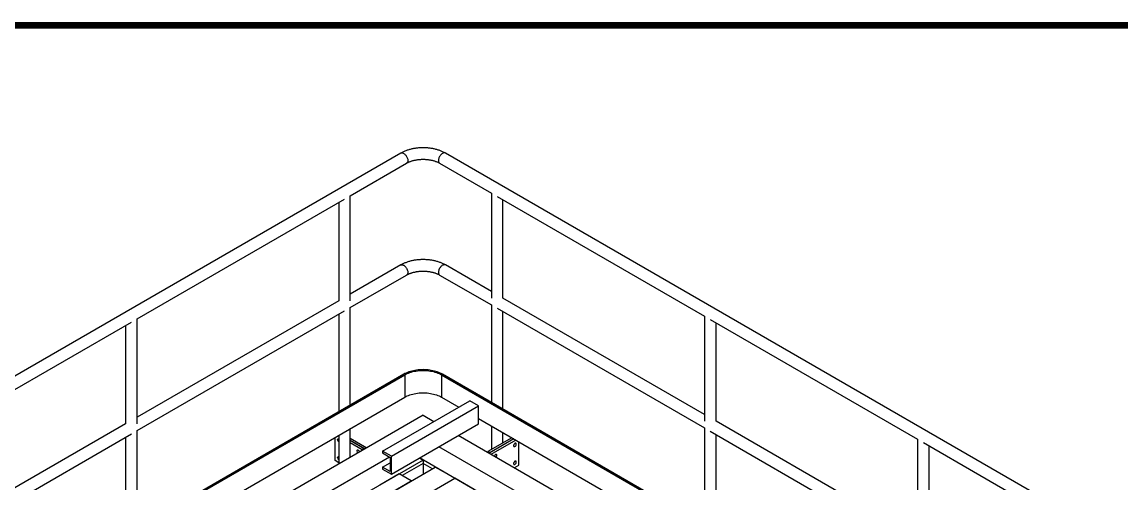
# Model space of a CAD drawing. Header units: millimetres. Extents: x 0 to 16187, y -20471 to 6290.
# Drawn here: x 3351.1 to 3511.6, y 2236.2 to 2303.5 of the extents above; entities that cross this region are included whole.
import ezdxf
from ezdxf.enums import TextEntityAlignment as Align

# ---------------------------------------------------------------- set-up
doc = ezdxf.new("R2010")
doc.units = ezdxf.units.MM
doc.layers.add('BORDER1', color=3, linetype='Continuous')
doc.layers.add('BORDER2', color=7, linetype='Continuous')
doc.styles.add('ROMANC', font='ROMANC', dxfattribs={"height": 5})
doc.styles.add('ROMANS', font='ROMANS.shx', dxfattribs={"width": 0.8})
doc.styles.add('ROMANT', font='ROMANT', dxfattribs={"height": 4})

# ---------------------------------------------------------------- blocks, each defined once
blk = doc.blocks.new('*U609')
at = {"layer": 'BORDER1', "color": 154, "true_color": 0x1859a9, "const_width": 1}
blk.add_lwpolyline([(1.81, 811), (1144, 811), (1144, 0), (0, 0), (0, 811)], close=True, dxfattribs=at)
at = {"layer": 'BORDER2', "flags": 8}
for tag, height, style, p in [('REV-A', 3.24, 'ROMANS', (986.93, 140.25)), ('RE-A', 8.06, 'ROMANT', (1084.63, 7.17))]:
    blk.add_attdef(tag, text='', height=height, dxfattribs=dict(at, style=style)).set_placement(p, align=Align.CENTER)
at = {"layer": 'BORDER2', "style": 'ROMANS', "width": 3.830216}
blk.add_attdef('DATE-A', text='', height=3.24, dxfattribs=at).set_placement((995.51, 140.25), (1008.51, 140.25), align=Align.FIT)
at = {"layer": 'BORDER2'}
for tag, height, style, p in [('DRN-A', 3.24, 'ROMANS', (1018.38, 140.25)), ('CHD-A', 3.24, 'ROMANS', (1032.35, 140.25)), ('APD-A', 3.24, 'ROMANS', (1046.64, 140.25)), ('CONS_CONT_VEND', 4.2, 'ROMANC', (1061.39, 72.83))]:
    blk.add_attdef(tag, text='', height=height, dxfattribs=dict(at, style=style)).set_placement(p, align=Align.CENTER)
at = {"layer": 'BORDER2', "style": 'ROMANS', "width": 0.8}
for tag, p, height in [('1:X', (997.23, 122.55), 3.5), ('LOC', (1042.74, 122.55), 3.5), ('PROJ_NO', (1118.64, 122.55), 3.5), ('CONS_DRG_NO', (1011, 63), 3)]:
    blk.add_attdef(tag, p, '', height=height, dxfattribs=at)
at = {"layer": 'BORDER2', "lineweight": 30, "width": 0.8, "flags": 104}
blk.add_attdef('COMMENTS-A', text='', height=2.2, dxfattribs=at).set_placement((1055.21, 142.07), align=Align.MIDDLE_LEFT)
at = {"layer": 'BORDER2', "style": 'ROMANS', "width": 0.8}
for tag, p in [('PROJECT_TITLE_1', (1061.07, 55.35)), ('PROJECT_TITLE_2', (1061.07, 49.3))]:
    blk.add_attdef(tag, text='', height=3.5, dxfattribs=at).set_placement(p, align=Align.MIDDLE)
at = {"layer": 'BORDER2', "style": 'ROMANT', "width": 0.8}
for tag, p in [('DRG_TITLE_1', (1061.07, 36.31)), ('DRG_TITLE_2', (1061.07, 28.31)), ('DRG_TITLE_3', (1061.07, 20.31))]:
    blk.add_attdef(tag, text='', height=5, dxfattribs=at).set_placement(p, align=Align.CENTER)
at = {"layer": 'BORDER2', "style": 'ROMANT'}
for tag, p in [('AR', (995, 7.17)), ('PA', (1011.74, 7.17)), ('DC', (1028.45, 7.17)), ('TS', (1120.84, 7.17))]:
    blk.add_attdef(tag, p, '', height=8.06, dxfattribs=at)
for tag, p in [('SRNO', (1074.7, 7.17)), ('SH', (1115.8, 7.18))]:
    blk.add_attdef(tag, text='', height=8.06, dxfattribs=at).set_placement(p, align=Align.RIGHT)
at = {"layer": 'BORDER2', "style": 'ROMANS', "flags": 2}
blk.add_attdef('TB_VERSION', text='', height=2, dxfattribs=at).set_placement((1, -1), align=Align.TOP_LEFT)

msp = doc.modelspace()

# ---------------------------------------------------------------- linework, layer by layer
at = {"color": 7, "linetype": 'Continuous', "lineweight": 25}
for p, q in [((3406.40346, 2284.33416), (3285.65791, 2214.62923)), ((3592.31138, 2180.76462), (3412.90425, 2284.33416)), ((3399.01062, 2278.11728), (3407.24739, 2282.87227)), ((3412.06032, 2282.87227), (3419.62477, 2278.5054)), ((3367.89792, 2260.1563), (3398.16655, 2277.63001)), ((3399.01062, 2262.76108), (3399.01062, 2278.11728)), ((3419.62477, 2278.5054), (3419.62477, 2263.1492)), ((3420.46884, 2278.01813), (3450.73747, 2260.54442)), ((3421.31277, 2263.1492), (3421.31277, 2277.53094)), ((3397.32262, 2277.14282), (3397.32262, 2262.76108)), ((3406.40346, 2268.00334), (3399.01062, 2263.73554)), ((3419.62477, 2264.12366), (3412.90425, 2268.00334)), ((3399.01062, 2261.78646), (3407.24739, 2266.54145)), ((3412.06032, 2266.54145), (3419.62477, 2262.17458)), ((3450.73747, 2246.16269), (3421.31277, 2263.1492)), ((3397.32262, 2262.76108), (3367.89792, 2245.77457)), ((3367.89792, 2243.82548), (3398.16655, 2261.29919)), ((3399.01062, 2247.53753), (3399.01062, 2261.78646)), ((3419.62477, 2262.17458), (3419.62477, 2247.92565)), ((3420.46884, 2261.68731), (3450.73747, 2244.2136)), ((3421.31277, 2246.95119), (3421.31277, 2261.20012)), ((3336.78523, 2242.19532), (3367.05386, 2259.66903)), ((3367.89792, 2244.8001), (3367.89792, 2260.1563)), ((3397.32262, 2260.812), (3397.32262, 2246.56307)), ((3450.73747, 2260.54442), (3450.73747, 2245.18822)), ((3451.58154, 2260.05715), (3481.85017, 2242.58344)), ((3366.20992, 2259.18184), (3366.20992, 2244.8001)), ((3452.42547, 2245.18822), (3452.42547, 2259.56996)), ((3406.82543, 2252.04892), (3296.29728, 2188.24238)), ((3296.29728, 2188.0791), (3406.96685, 2251.96728)), ((3406.96685, 2251.96728), (3406.96685, 2248.70112)), ((3412.34086, 2251.96728), (3566.40257, 2163.02935)), ((3412.34086, 2251.96728), (3412.34086, 2248.70112)), ((3566.54399, 2163.11099), (3412.48228, 2252.04892)), ((3296.29728, 2184.81293), (3406.96685, 2248.70112)), ((3412.34086, 2248.70112), (3414.86881, 2247.24176)), ((3403.74244, 2240.81865), (3416.47036, 2248.16632)), ((3405.01523, 2240.08388), (3417.74316, 2247.43155)), ((3417.74316, 2247.43155), (3416.47036, 2248.16632)), ((3417.74316, 2244.81862), (3417.74316, 2247.43155)), ((3409.65386, 2246.05901), (3296.29728, 2180.61965)), ((3409.65386, 2246.05901), (3411.23692, 2245.14512)), ((3417.74316, 2245.58244), (3563.57369, 2161.39626)), ((3481.85017, 2228.20171), (3452.42547, 2245.18822)), ((3366.20992, 2244.8001), (3336.78523, 2227.81359)), ((3367.89792, 2229.57655), (3367.89792, 2243.82548)), ((3399.01062, 2239.9148), (3399.01062, 2244.10808)), ((3405.01523, 2237.47095), (3417.74316, 2244.81862)), ((3419.62477, 2244.4962), (3419.62477, 2241.05462)), ((3450.73747, 2244.2136), (3450.73747, 2229.96467)), ((3451.58154, 2243.72633), (3481.85017, 2226.25263)), ((3336.78523, 2225.86451), (3367.05386, 2243.33821)), ((3366.20992, 2242.85102), (3366.20992, 2228.60209)), ((3396.79865, 2239.43709), (3396.79865, 2242.83114)), ((3397.25366, 2243.09381), (3397.32262, 2243.054)), ((3397.32262, 2243.13362), (3397.32262, 2238.94034)), ((3399.01062, 2242.73267), (3401.45123, 2241.32373)), ((3399.01062, 2242.4061), (3401.04129, 2241.23382)), ((3399.01062, 2242.4061), (3401.16839, 2241.16045)), ((3399.01062, 2242.07954), (3400.75845, 2241.07054)), ((3559.9418, 2159.29962), (3414.77283, 2243.10389)), ((3422.60559, 2242.77541), (3419.1008, 2240.75214)), ((3422.88843, 2242.61213), (3419.25655, 2240.51549)), ((3422.88843, 2242.61213), (3419.38364, 2240.58886)), ((3423.17128, 2242.44885), (3419.53939, 2240.35221)), ((3421.31277, 2242.02908), (3421.31277, 2243.52174)), ((3423.62629, 2238.79212), (3423.62629, 2242.18618)), ((3452.42547, 2228.99021), (3452.42547, 2243.23914)), ((3481.85017, 2242.58344), (3481.85017, 2227.22725)), ((3482.69424, 2242.09617), (3512.96287, 2224.62246)), ((3401.04129, 2241.23382), (3400.75845, 2241.07054)), ((3400.75845, 2241.07054), (3400.75845, 2240.9238)), ((3401.04129, 2241.23382), (3401.04129, 2241.08708)), ((3403.74244, 2240.81865), (3403.74244, 2240.55736)), ((3405.01523, 2240.08388), (3403.74244, 2240.81865)), ((3403.74244, 2240.55736), (3404.84553, 2239.92056)), ((3557.11337, 2157.66681), (3411.9444, 2241.47107)), ((3419.38364, 2240.58886), (3419.1008, 2240.75214)), ((3419.1008, 2240.75214), (3419.1008, 2240.6054)), ((3483.53817, 2227.22725), (3483.53817, 2241.60898)), ((3404.76149, 2239.96907), (3320.85591, 2191.53141)), ((3409.65386, 2239.52774), (3323.68434, 2189.8986)), ((3397.32262, 2239.13461), (3396.79865, 2239.43709)), ((3403.74244, 2238.46701), (3404.84553, 2239.10381)), ((3404.84553, 2239.92056), (3404.84553, 2237.83021)), ((3405.01523, 2237.47095), (3405.01523, 2240.08388)), ((3409.65386, 2239.03782), (3406.57094, 2237.25809)), ((3409.11597, 2239.83826), (3409.65386, 2239.52774)), ((3554.28495, 2156.03399), (3409.11597, 2239.83826)), ((3409.65386, 2239.52774), (3409.65386, 2239.03782)), ((3411.01143, 2238.2541), (3409.65386, 2239.03782)), ((3409.65386, 2239.03782), (3409.65386, 2237.47039)), ((3422.93406, 2238.39251), (3423.62629, 2238.79212)), ((3325.46625, 2188.86992), (3411.43576, 2238.49907)), ((3406.14661, 2237.50305), (3403.31818, 2235.87023)), ((3403.74244, 2238.46701), (3403.74244, 2238.20572)), ((3404.84553, 2237.83021), (3403.74244, 2238.46701)), ((3403.74244, 2238.20572), (3405.01523, 2237.47095)), ((3407.92851, 2236.47437), (3406.14661, 2237.50305)), ((3414.26419, 2236.86625), (3411.43576, 2238.49907)), ((3328.29468, 2187.23711), (3414.26419, 2236.86625)), ((3405.10009, 2234.84156), (3407.92851, 2236.47437)), ((3417.09262, 2235.23343), (3414.26419, 2236.86625))]:
    msp.add_line(p, q, dxfattribs=at)
at = {"color": 7, "linetype": 'Continuous', "lineweight": 25, "flags": 128}
for points in [[(3406.40346, 2284.33416), (3406.46212, 2284.35969), (3406.52703, 2284.3723), (3406.59704, 2284.37176), (3406.67097, 2284.35806), (3406.74753, 2284.33144), (3406.82543, 2284.29237)], [(3406.82543, 2284.29237), (3406.90333, 2284.24151), (3406.97989, 2284.17972), (3407.05381, 2284.10807), (3407.12383, 2284.02778), (3407.18874, 2283.94023), (3407.24743, 2283.8469), (3407.2989, 2283.74942), (3407.34227, 2283.64942), (3407.3768, 2283.54864), (3407.40189, 2283.44879), (3407.41712, 2283.35159), (3407.42223, 2283.25869), (3407.41712, 2283.17168), (3407.40189, 2283.09206), (3407.3768, 2283.02118), (3407.34227, 2282.96026), (3407.2989, 2282.91035), (3407.24743, 2282.87228), (3407.24739, 2282.87227)], [(3412.48228, 2284.29237), (3412.40438, 2284.24151), (3412.32782, 2284.17972), (3412.2539, 2284.10807), (3412.18388, 2284.02778), (3412.11897, 2283.94023), (3412.06028, 2283.8469), (3412.00881, 2283.74942), (3411.96544, 2283.64942), (3411.93091, 2283.54864), (3411.90582, 2283.44879), (3411.89059, 2283.35159), (3411.88548, 2283.25869), (3411.89059, 2283.17168), (3411.90582, 2283.09206), (3411.93091, 2283.02118), (3411.96544, 2282.96026), (3412.00881, 2282.91035), (3412.06028, 2282.87228), (3412.06032, 2282.87227)], [(3412.90425, 2284.33416), (3412.84559, 2284.35969), (3412.78068, 2284.3723), (3412.71067, 2284.37176), (3412.63674, 2284.35806), (3412.56018, 2284.33144), (3412.48228, 2284.29237)], [(3406.40346, 2268.00334), (3406.46212, 2268.02887), (3406.52703, 2268.04149), (3406.59704, 2268.04094), (3406.67097, 2268.02724), (3406.74753, 2268.00063), (3406.82543, 2267.96155)], [(3406.82543, 2267.96155), (3406.90333, 2267.91069), (3406.97989, 2267.8489), (3407.05381, 2267.77725), (3407.12383, 2267.69696), (3407.18874, 2267.60941), (3407.24743, 2267.51609), (3407.2989, 2267.4186), (3407.34227, 2267.31861), (3407.3768, 2267.21783), (3407.40189, 2267.11798), (3407.41712, 2267.02077), (3407.42223, 2266.92787), (3407.41712, 2266.84086), (3407.40189, 2266.76124), (3407.3768, 2266.69036), (3407.34227, 2266.62945), (3407.2989, 2266.57953), (3407.24743, 2266.54147), (3407.24739, 2266.54145)], [(3412.48228, 2267.96155), (3412.40438, 2267.91069), (3412.32782, 2267.8489), (3412.2539, 2267.77725), (3412.18388, 2267.69696), (3412.11897, 2267.60941), (3412.06028, 2267.51609), (3412.00881, 2267.4186), (3411.96544, 2267.31861), (3411.93091, 2267.21783), (3411.90582, 2267.11798), (3411.89059, 2267.02077), (3411.88548, 2266.92787), (3411.89059, 2266.84086), (3411.90582, 2266.76124), (3411.93091, 2266.69036), (3411.96544, 2266.62945), (3412.00881, 2266.57953), (3412.06028, 2266.54147), (3412.06032, 2266.54145)], [(3412.90425, 2268.00334), (3412.84559, 2268.02887), (3412.78068, 2268.04149), (3412.71067, 2268.04094), (3412.63674, 2268.02724), (3412.56018, 2268.00063), (3412.48228, 2267.96155)], [(3412.48228, 2252.04892), (3412.30635, 2252.14453), (3412.12073, 2252.23383), (3411.92611, 2252.3165), (3411.72321, 2252.39223), (3411.51275, 2252.46075), (3411.29551, 2252.52182), (3411.07227, 2252.5752), (3410.84387, 2252.6207), (3410.61112, 2252.65815), (3410.37488, 2252.68743), (3410.136, 2252.70842), (3409.89537, 2252.72104), (3409.65386, 2252.72525), (3409.41234, 2252.72104), (3409.17171, 2252.70842), (3408.93283, 2252.68743), (3408.69659, 2252.65815), (3408.46384, 2252.6207), (3408.23544, 2252.5752), (3408.0122, 2252.52182), (3407.79496, 2252.46075), (3407.5845, 2252.39223), (3407.3816, 2252.3165), (3407.18698, 2252.23383), (3407.00136, 2252.14453), (3406.82543, 2252.04892)], [(3406.96685, 2251.96728), (3407.14087, 2252.06162), (3407.32481, 2252.14946), (3407.51794, 2252.23046), (3407.7195, 2252.30431), (3407.92869, 2252.3707), (3408.14469, 2252.42938), (3408.36665, 2252.48011), (3408.59369, 2252.52269), (3408.82491, 2252.55697), (3409.0594, 2252.58279), (3409.29624, 2252.60006), (3409.53449, 2252.60871), (3409.77322, 2252.60871), (3410.01147, 2252.60006), (3410.24831, 2252.58279), (3410.4828, 2252.55697), (3410.71402, 2252.52269), (3410.94106, 2252.48011), (3411.16302, 2252.42938), (3411.37902, 2252.3707), (3411.58821, 2252.30431), (3411.78977, 2252.23046), (3411.9829, 2252.14946), (3412.16684, 2252.06162), (3412.34086, 2251.96728)], [(3406.96685, 2248.70112), (3407.14087, 2248.79545), (3407.32481, 2248.8833), (3407.51794, 2248.9643), (3407.7195, 2249.03814), (3407.92869, 2249.10453), (3408.14469, 2249.16321), (3408.36665, 2249.21394), (3408.59369, 2249.25653), (3408.82491, 2249.2908), (3409.0594, 2249.31663), (3409.29624, 2249.3339), (3409.53449, 2249.34255), (3409.77322, 2249.34255), (3410.01147, 2249.3339), (3410.24831, 2249.31663), (3410.4828, 2249.2908), (3410.71402, 2249.25653), (3410.94106, 2249.21394), (3411.16302, 2249.16321), (3411.37902, 2249.10453), (3411.58821, 2249.03814), (3411.78977, 2248.9643), (3411.9829, 2248.8833), (3412.16684, 2248.79545), (3412.34086, 2248.70112)], [(3397.16635, 2242.49098), (3397.17131, 2242.53899), (3397.18596, 2242.57886), (3397.20954, 2242.6086), (3397.24089, 2242.6267), (3397.27843, 2242.63227), (3397.32028, 2242.62502), (3397.32262, 2242.62427)], [(3423.25859, 2241.84602), (3423.25363, 2241.89403), (3423.23898, 2241.9339), (3423.21539, 2241.96364), (3423.18404, 2241.98174), (3423.1465, 2241.98731), (3423.10466, 2241.98006), (3423.0606, 2241.96036), (3423.01654, 2241.92919), (3422.9747, 2241.88812), (3422.93716, 2241.83921), (3422.9058, 2241.78491), (3422.88222, 2241.72795), (3422.86757, 2241.67117), (3422.86261, 2241.61743), (3422.86757, 2241.56942), (3422.88222, 2241.52955), (3422.9058, 2241.49981), (3422.93716, 2241.48171), (3422.9747, 2241.47614), (3423.01654, 2241.48339), (3423.0606, 2241.50309), (3423.10466, 2241.53426), (3423.1465, 2241.57533), (3423.18404, 2241.62424), (3423.21539, 2241.67854), (3423.23898, 2241.7355), (3423.25363, 2241.79228), (3423.25859, 2241.84602)], [(3399.99478, 2240.85817), (3399.99974, 2240.90618), (3400.01438, 2240.94605), (3400.03797, 2240.97578), (3400.06932, 2240.99389), (3400.10686, 2240.99945), (3400.14871, 2240.9922), (3400.19277, 2240.9725), (3400.23682, 2240.94134), (3400.27867, 2240.90027), (3400.31621, 2240.85136), (3400.34756, 2240.79706), (3400.37115, 2240.74009), (3400.38104, 2240.70592)], [(3420.43016, 2240.21321), (3420.4252, 2240.26122), (3420.41056, 2240.30109), (3420.38697, 2240.33082), (3420.35562, 2240.34892), (3420.31808, 2240.35449), (3420.27623, 2240.34724), (3420.23217, 2240.32754), (3420.18812, 2240.29637), (3420.14627, 2240.25531), (3420.10873, 2240.2064), (3420.07738, 2240.1521), (3420.05379, 2240.09513), (3420.0439, 2240.06096)], [(3397.16635, 2239.87805), (3397.17131, 2239.92606), (3397.18596, 2239.96593), (3397.20954, 2239.99567), (3397.24089, 2240.01377), (3397.27843, 2240.01934), (3397.32028, 2240.01209), (3397.32262, 2240.01134)], [(3423.25859, 2239.23309), (3423.25363, 2239.2811), (3423.23898, 2239.32097), (3423.21539, 2239.3507), (3423.18404, 2239.36881), (3423.1465, 2239.37438), (3423.10466, 2239.36713), (3423.0606, 2239.34743), (3423.01654, 2239.31626), (3422.9747, 2239.27519), (3422.93716, 2239.22628), (3422.9058, 2239.17198), (3422.88222, 2239.11502), (3422.86757, 2239.05824), (3422.86261, 2239.0045), (3422.86757, 2238.95649), (3422.88222, 2238.91662), (3422.9058, 2238.88688), (3422.93716, 2238.86878), (3422.9747, 2238.86321), (3423.01654, 2238.87046), (3423.0606, 2238.89016), (3423.10466, 2238.92133), (3423.1465, 2238.9624), (3423.18404, 2239.01131), (3423.21539, 2239.06561), (3423.23898, 2239.12257), (3423.25363, 2239.17935), (3423.25859, 2239.23309)]]:
    msp.add_lwpolyline(points, dxfattribs=at)
at = {"color": 7, "linetype": 'Continuous', "lineweight": 25}
for centre, radius, start, end in [((3397.60023, 2242.51134), 0.43436, 182.6860962, 230.2734615), ((3400.42979, 2240.87916), 0.43552, 182.7629152, 226.767558), ((3397.60023, 2239.89841), 0.43436, 182.6860962, 230.2734615), ((3419.99515, 2240.2342), 0.43552, 313.2324421, 357.2370848)]:
    msp.add_arc(centre, radius, start, end, dxfattribs=at)
for points, knots in [([(3412.90425, 2284.33416), (3412.86993, 2284.35362), (3412.77239, 2284.40893), (3412.60538, 2284.49455), (3412.40136, 2284.5887), (3412.19041, 2284.6754), (3411.97325, 2284.75468), (3411.75046, 2284.82643), (3411.52265, 2284.89057), (3411.29041, 2284.94704), (3411.05433, 2284.9958), (3410.81497, 2285.0368), (3410.57291, 2285.07002), (3410.32872, 2285.09542), (3410.08297, 2285.11299), (3409.83623, 2285.12272), (3409.58907, 2285.12458), (3409.34207, 2285.1186), (3409.09582, 2285.10476), (3408.85087, 2285.08309), (3408.6078, 2285.0536), (3408.36717, 2285.01632), (3408.12953, 2284.97127), (3407.89544, 2284.91849), (3407.66544, 2284.85801), (3407.44007, 2284.78985), (3407.21992, 2284.71406), (3407.00547, 2284.63072), (3406.7975, 2284.5397), (3406.59564, 2284.44162), (3406.46762, 2284.37004), (3406.40346, 2284.33416)], [0, 0, 0, 0, 0.019169212, 0.054483675, 0.089761973, 0.1250081, 0.160203016, 0.195335959, 0.230402543, 0.265403139, 0.300341551, 0.335224004, 0.370058386, 0.404853711, 0.439619733, 0.474366698, 0.509105164, 0.543845893, 0.578597006, 0.613368584, 0.648171566, 0.683016796, 0.717914883, 0.752875993, 0.787909542, 0.823023733, 0.858224904, 0.893516614, 0.928898421, 0.964364289, 1, 1, 1, 1]), ([(3407.24739, 2282.87227), (3407.26932, 2282.8847), (3407.33319, 2282.92092), (3407.44638, 2282.97889), (3407.58964, 2283.04465), (3407.74183, 2283.10666), (3407.90224, 2283.16448), (3408.07027, 2283.21764), (3408.24522, 2283.26575), (3408.42636, 2283.30844), (3408.61291, 2283.3454), (3408.80407, 2283.37635), (3408.99902, 2283.40109), (3409.1969, 2283.41942), (3409.39684, 2283.43122), (3409.59797, 2283.4364), (3409.7994, 2283.43492), (3410.00023, 2283.42678), (3410.19957, 2283.41203), (3410.39654, 2283.39078), (3410.59025, 2283.36317), (3410.77987, 2283.3294), (3410.96455, 2283.2897), (3411.14349, 2283.24436), (3411.3159, 2283.19372), (3411.48103, 2283.13816), (3411.63825, 2283.07813), (3411.78665, 2283.01406), (3411.9288, 2282.94565), (3412.01586, 2282.89707), (3412.06032, 2282.87227)], [0, 0, 0, 0, 0.018543658, 0.054032016, 0.08964728, 0.125412405, 0.161330055, 0.197396311, 0.233602634, 0.269937307, 0.306386473, 0.342934879, 0.379566395, 0.416264364, 0.453011837, 0.489791708, 0.526586799, 0.563378618, 0.600145478, 0.636870165, 0.673535515, 0.710124488, 0.746620301, 0.783006646, 0.819268027, 0.855390258, 0.891361167, 0.927171588, 0.962816714, 1, 1, 1, 1]), ([(3412.90425, 2268.00334), (3412.86993, 2268.0228), (3412.77239, 2268.07812), (3412.60538, 2268.16373), (3412.40136, 2268.25788), (3412.19041, 2268.34458), (3411.97325, 2268.42387), (3411.75046, 2268.49561), (3411.52265, 2268.55975), (3411.29041, 2268.61622), (3411.05433, 2268.66498), (3410.81497, 2268.70599), (3410.57291, 2268.7392), (3410.32872, 2268.76461), (3410.08297, 2268.78218), (3409.83623, 2268.7919), (3409.58907, 2268.79377), (3409.34207, 2268.78778), (3409.09582, 2268.77395), (3408.85087, 2268.75228), (3408.6078, 2268.72279), (3408.36717, 2268.68551), (3408.12953, 2268.64046), (3407.89544, 2268.58768), (3407.66544, 2268.52719), (3407.44007, 2268.45904), (3407.21992, 2268.38325), (3407.00547, 2268.29991), (3406.7975, 2268.20889), (3406.59564, 2268.11081), (3406.46762, 2268.03922), (3406.40346, 2268.00334)], [0, 0, 0, 0, 0.019169212, 0.054483675, 0.089761973, 0.1250081, 0.160203016, 0.195335959, 0.230402543, 0.265403139, 0.300341551, 0.335224004, 0.370058386, 0.404853711, 0.439619733, 0.474366698, 0.509105164, 0.543845893, 0.578597006, 0.613368584, 0.648171566, 0.683016796, 0.717914883, 0.752875993, 0.787909542, 0.823023733, 0.858224904, 0.893516614, 0.928898421, 0.964364289, 1, 1, 1, 1]), ([(3407.24739, 2266.54145), (3407.26932, 2266.55388), (3407.33319, 2266.5901), (3407.44638, 2266.64807), (3407.58964, 2266.71384), (3407.74183, 2266.77585), (3407.90224, 2266.83366), (3408.07027, 2266.88682), (3408.24522, 2266.93493), (3408.42636, 2266.97762), (3408.61291, 2267.01458), (3408.80407, 2267.04554), (3408.99902, 2267.07027), (3409.1969, 2267.08861), (3409.39684, 2267.1004), (3409.59797, 2267.10558), (3409.7994, 2267.1041), (3410.00023, 2267.09596), (3410.19957, 2267.08121), (3410.39654, 2267.05997), (3410.59025, 2267.03236), (3410.77987, 2266.99858), (3410.96455, 2266.95888), (3411.14349, 2266.91354), (3411.3159, 2266.8629), (3411.48103, 2266.80734), (3411.63825, 2266.74732), (3411.78665, 2266.68325), (3411.9288, 2266.61483), (3412.01586, 2266.56625), (3412.06032, 2266.54145)], [0, 0, 0, 0, 0.018543658, 0.054032016, 0.08964728, 0.125412405, 0.161330055, 0.197396311, 0.233602634, 0.269937307, 0.306386473, 0.342934879, 0.379566395, 0.416264364, 0.453011837, 0.489791708, 0.526586799, 0.563378618, 0.600145478, 0.636870165, 0.673535515, 0.710124488, 0.746620301, 0.783006646, 0.819268027, 0.855390258, 0.891361167, 0.927171588, 0.962816714, 1, 1, 1, 1])]:
    msp.add_open_spline(points, degree=3, knots=knots, dxfattribs=at)

# ---------------------------------------------------------------- block references
at = {"layer": 'BORDER1'}
msp.add_blockref('*U609', (2840.54331, 1491.98256), dxfattribs=at)

doc.saveas('drawing.dxf')
